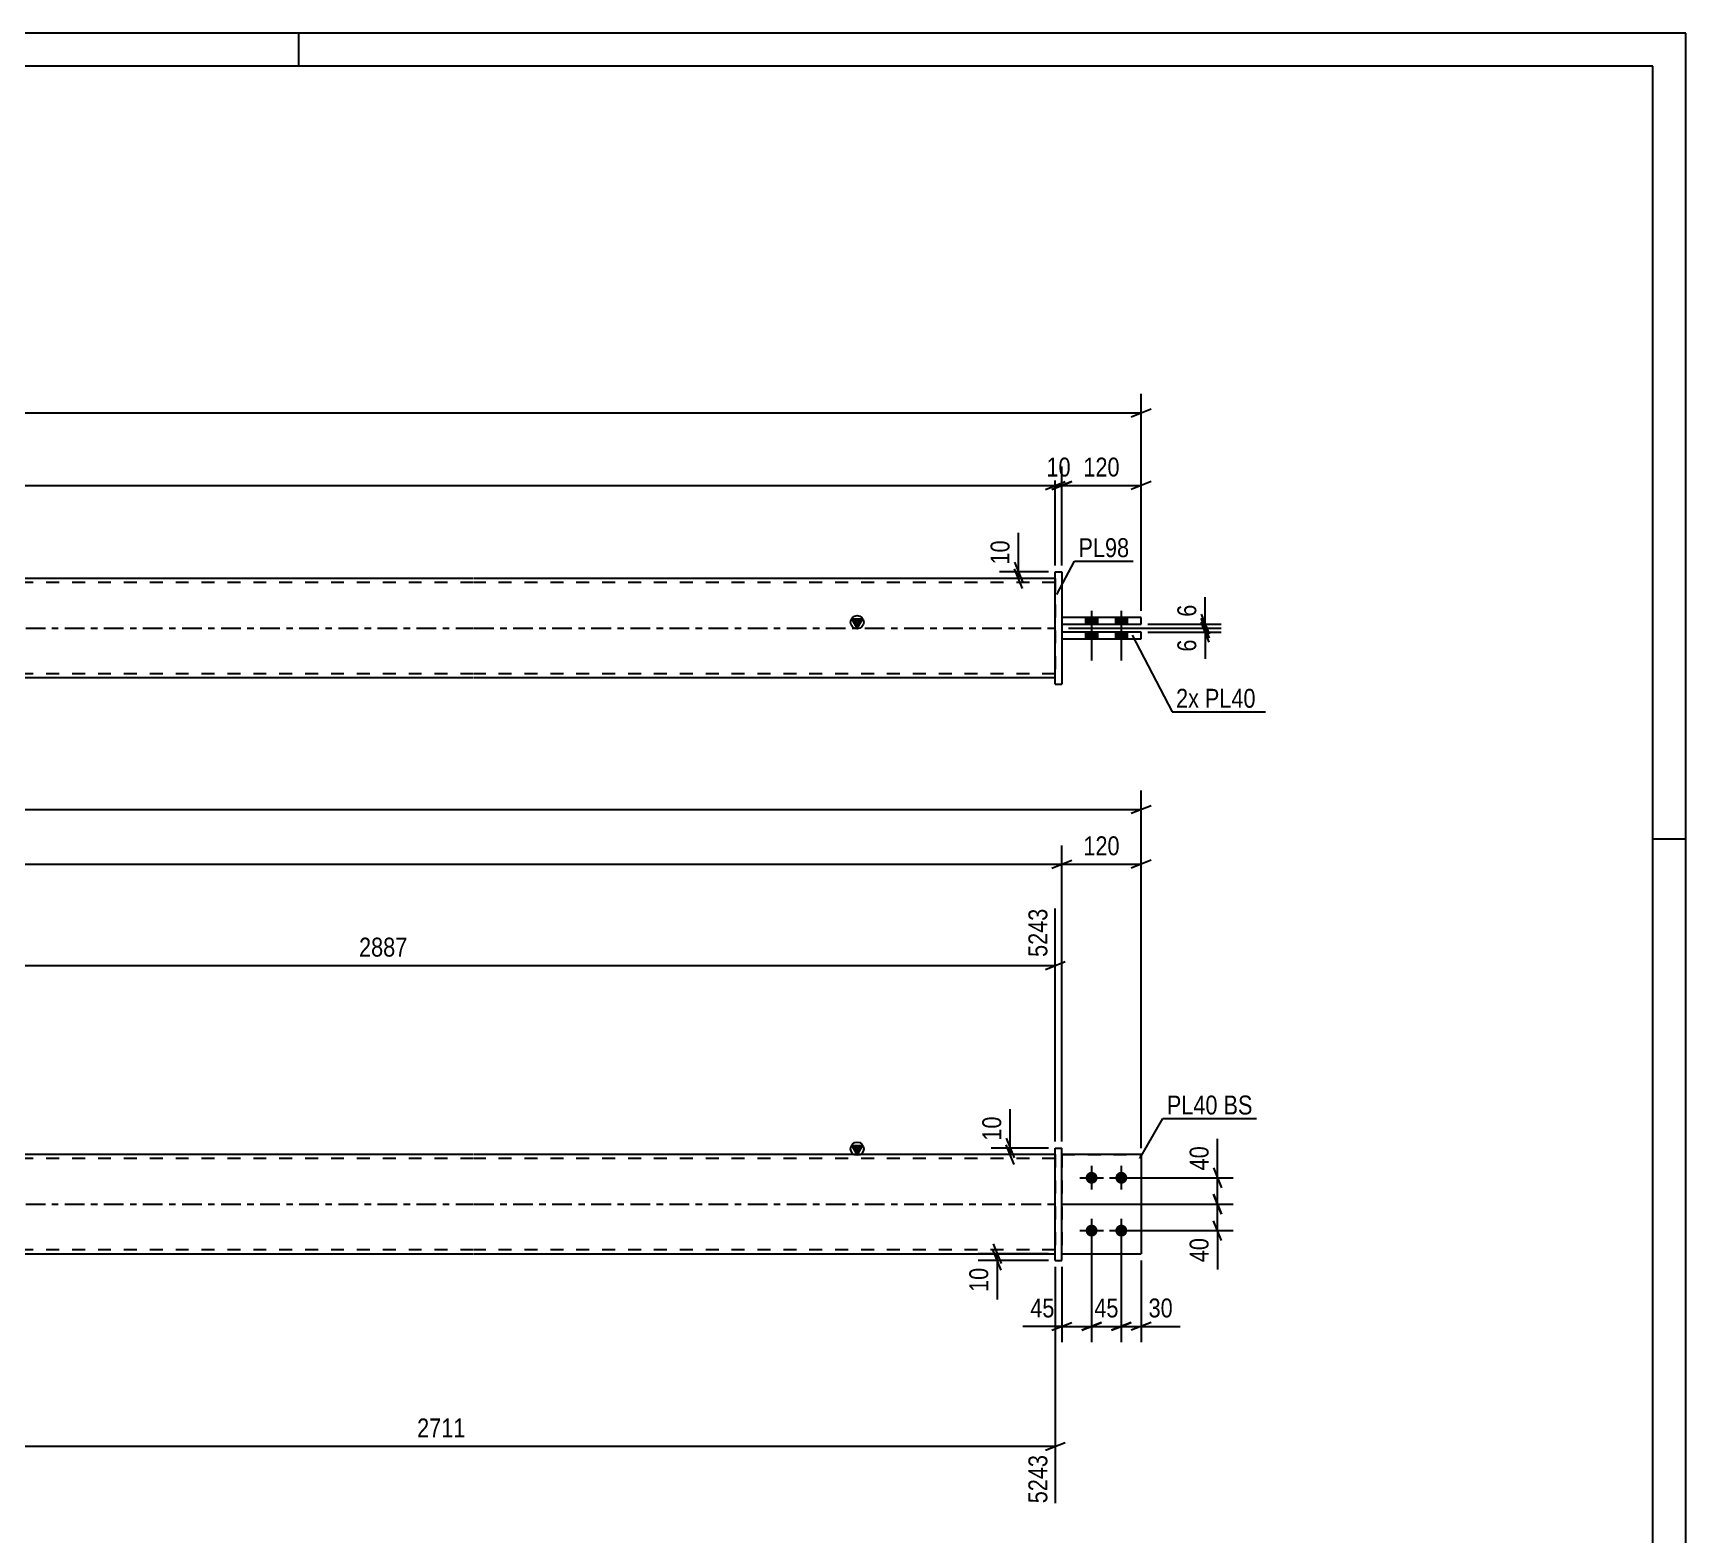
# Model space of a CAD drawing. Header units: millimetres. Extents: x 0 to 594, y 0 to 420.
# Drawn here: x 343.7 to 594, y 192.7 to 420 of the extents above; entities that cross this region are included whole.
import ezdxf

# ---------------------------------------------------------------- set-up
doc = ezdxf.new("R2010")
doc.units = ezdxf.units.MM
doc.linetypes.add('DXK_LINE_DOT2', pattern=[3.9198, 1.9599, -1.9599])
doc.linetypes.add('DXK_LINE_DOT3', pattern=[5.9187, 2.979, -0.9799, 0.9799, -0.9799])
doc.styles.add('Arial Narrow', font='ARIALN.TTF', dxfattribs={"height": 0.2})

# ---------------------------------------------------------------- blocks, each defined once
blk = doc.blocks.new('Unknown-580609602-1130')
at = {"color": 5, "linetype": 'Continuous'}
for p, q in [((594, 420), (0, 420)), ((384, 415), (384, 420)), ((594, 0), (594, 420)), ((589, 415), (5, 415)), ((589, 5), (589, 415)), ((594, 298), (589, 298))]:
    blk.add_line(p, q, dxfattribs=at)
blk = doc.blocks.new('Part-580609602-1695 - 1673')
at = {"color": 2, "linetype": 'Continuous'}
for p, q in [((511.51, 250.22), (499.51, 250.22)), ((511.51, 250.22), (511.51, 250.22)), ((511.51, 250.22), (511.51, 235.22)), ((499.51, 235.22), (511.51, 235.22))]:
    blk.add_line(p, q, dxfattribs=at)
at = {"color": 7, "linetype": 'DXK_LINE_DOT2'}
for p, q in [((499.51, 250.22), (511.51, 250.22)), ((499.51, 250.22), (499.51, 250.22)), ((499.51, 250.22), (499.51, 235.22)), ((499.51, 235.22), (511.51, 235.22))]:
    blk.add_line(p, q, dxfattribs=at)
blk = doc.blocks.new('Part-580609602-1700 - 1673')
at = {"linetype": 'Continuous'}
blk.add_hatch(color=2, dxfattribs=at).paths.add_polyline_path([(468.51, 250.22), (467.71, 251.62), (469.31, 251.62)])
at = {"color": 2, "linetype": 'Continuous'}
for p, q in [((468.51, 250.22), (467.71, 251.62)), ((467.71, 251.62), (469.31, 251.62)), ((469.31, 251.62), (468.51, 250.22)), ((410.41, 250.22), (170.98, 250.22)), ((498.51, 250.22), (410.51, 250.22)), ((170.98, 235.22), (410.41, 235.22)), ((410.51, 235.22), (498.51, 235.22))]:
    blk.add_line(p, q, dxfattribs=at)
at = {"color": 7, "linetype": 'DXK_LINE_DOT2'}
for p, q in [((410.41, 249.62), (170.98, 249.62)), ((498.51, 249.62), (410.51, 249.62)), ((498.51, 250.22), (498.51, 235.22)), ((410.41, 235.82), (170.98, 235.82)), ((498.51, 235.82), (410.51, 235.82))]:
    blk.add_line(p, q, dxfattribs=at)
at = {"color": 7, "linetype": 'DXK_LINE_DOT3'}
for p, q in [((170.98, 242.72), (410.41, 242.72)), ((410.51, 242.72), (498.51, 242.72))]:
    blk.add_line(p, q, dxfattribs=at)
at = {"color": 2, "linetype": 'Continuous'}
blk.add_circle((468.51, 251.12), 1, dxfattribs=at)
blk = doc.blocks.new('Part-580609602-1685 - 1673')
at = {"color": 2, "linetype": 'Continuous'}
for p, q in [((498.51, 251.22), (499.51, 251.22)), ((498.51, 234.22), (498.51, 251.22)), ((499.51, 234.22), (499.51, 251.22)), ((498.51, 234.22), (498.51, 234.22)), ((498.51, 234.22), (499.51, 234.22))]:
    blk.add_line(p, q, dxfattribs=at)
at = {"color": 7, "linetype": 'DXK_LINE_DOT2'}
for p, q in [((498.51, 251.22), (499.51, 251.22)), ((498.51, 234.22), (499.51, 234.22))]:
    blk.add_line(p, q, dxfattribs=at)
blk = doc.blocks.new('Part-580609602-1690 - 1673')
at = {"color": 7, "linetype": 'DXK_LINE_DOT2'}
for p, q in [((499.51, 250.22), (511.51, 250.22)), ((511.51, 250.22), (499.51, 250.22)), ((499.51, 250.22), (499.51, 250.22)), ((499.51, 250.22), (499.51, 235.22)), ((511.51, 250.22), (511.51, 250.22)), ((511.51, 250.22), (511.51, 235.22)), ((499.51, 235.22), (511.51, 235.22)), ((499.51, 235.22), (511.51, 235.22))]:
    blk.add_line(p, q, dxfattribs=at)
blk = doc.blocks.new('Bolt-580609602-1710 - 1673')
at = {"linetype": 'Continuous'}
for points in [[(504.01, 247.62), (504.2, 247.6), (504.38, 247.54), (504.54, 247.44), (504.68, 247.32), (504.79, 247.17), (504.87, 246.99), (504.91, 246.81), (504.91, 246.62), (504.87, 246.44), (504.79, 246.27), (504.68, 246.11), (504.54, 245.99), (504.38, 245.89), (504.2, 245.84), (504.01, 245.82), (503.82, 245.84), (503.64, 245.89), (503.48, 245.99), (503.34, 246.11), (503.23, 246.27), (503.15, 246.44), (503.11, 246.62), (503.11, 246.81), (503.15, 246.99), (503.23, 247.17), (503.34, 247.32), (503.48, 247.44), (503.64, 247.54), (503.82, 247.6)], [(508.51, 247.62), (508.7, 247.6), (508.88, 247.54), (509.04, 247.44), (509.18, 247.32), (509.29, 247.17), (509.37, 246.99), (509.41, 246.81), (509.41, 246.62), (509.37, 246.44), (509.29, 246.27), (509.18, 246.11), (509.04, 245.99), (508.88, 245.89), (508.7, 245.84), (508.51, 245.82), (508.32, 245.84), (508.14, 245.89), (507.98, 245.99), (507.84, 246.11), (507.73, 246.27), (507.65, 246.44), (507.61, 246.62), (507.61, 246.81), (507.65, 246.99), (507.73, 247.17), (507.84, 247.32), (507.98, 247.44), (508.14, 247.54), (508.32, 247.6)], [(504.01, 239.62), (504.2, 239.6), (504.38, 239.54), (504.54, 239.44), (504.68, 239.32), (504.79, 239.17), (504.87, 238.99), (504.91, 238.81), (504.91, 238.62), (504.87, 238.44), (504.79, 238.27), (504.68, 238.11), (504.54, 237.99), (504.38, 237.89), (504.2, 237.84), (504.01, 237.82), (503.82, 237.84), (503.64, 237.89), (503.48, 237.99), (503.34, 238.11), (503.23, 238.27), (503.15, 238.44), (503.11, 238.62), (503.11, 238.81), (503.15, 238.99), (503.23, 239.17), (503.34, 239.32), (503.48, 239.44), (503.64, 239.54), (503.82, 239.6)], [(508.51, 239.62), (508.7, 239.6), (508.88, 239.54), (509.04, 239.44), (509.18, 239.32), (509.29, 239.17), (509.37, 238.99), (509.41, 238.81), (509.41, 238.62), (509.37, 238.44), (509.29, 238.27), (509.18, 238.11), (509.04, 237.99), (508.88, 237.89), (508.7, 237.84), (508.51, 237.82), (508.32, 237.84), (508.14, 237.89), (507.98, 237.99), (507.84, 238.11), (507.73, 238.27), (507.65, 238.44), (507.61, 238.62), (507.61, 238.81), (507.65, 238.99), (507.73, 239.17), (507.84, 239.32), (507.98, 239.44), (508.14, 239.54), (508.32, 239.6)]]:
    blk.add_hatch(color=1, dxfattribs=at).paths.add_polyline_path(points)
at = {"color": 1, "linetype": 'Continuous'}
for p, q in [((504.01, 248.52), (504.01, 244.92)), ((508.51, 248.52), (508.51, 244.92)), ((502.21, 246.72), (505.81, 246.72)), ((506.71, 246.72), (510.31, 246.72)), ((504.01, 240.52), (504.01, 236.92)), ((508.51, 240.52), (508.51, 236.92)), ((502.21, 238.72), (505.81, 238.72)), ((506.71, 238.72), (510.31, 238.72))]:
    blk.add_line(p, q, dxfattribs=at)
blk = doc.blocks.new('Bolt-580609602-1371 - 1367')
at = {"linetype": 'Continuous'}
for points in [[(504.91, 331.52), (503.11, 331.52), (503.11, 330.52), (504.91, 330.52)], [(504.91, 331.52), (503.11, 331.52), (503.11, 330.52), (504.91, 330.52)], [(509.41, 331.52), (507.61, 331.52), (507.61, 330.52), (509.41, 330.52)], [(509.41, 331.52), (507.61, 331.52), (507.61, 330.52), (509.41, 330.52)], [(504.91, 329.32), (503.11, 329.32), (503.11, 328.32), (504.91, 328.32)], [(504.91, 329.32), (503.11, 329.32), (503.11, 328.32), (504.91, 328.32)], [(509.41, 329.32), (507.61, 329.32), (507.61, 328.32), (509.41, 328.32)], [(509.41, 329.32), (507.61, 329.32), (507.61, 328.32), (509.41, 328.32)]]:
    blk.add_hatch(color=1, dxfattribs=at).paths.add_polyline_path(points)
at = {"color": 1, "linetype": 'Continuous'}
for p, q in [((503.11, 331.52), (503.11, 330.52)), ((503.11, 331.52), (503.11, 330.52)), ((504.01, 332.52), (504.01, 325.02)), ((504.01, 332.52), (504.01, 325.02)), ((504.91, 331.52), (504.91, 330.52)), ((504.91, 331.52), (504.91, 330.52)), ((507.61, 331.52), (507.61, 330.52)), ((507.61, 331.52), (507.61, 330.52)), ((508.51, 332.52), (508.51, 325.02)), ((508.51, 332.52), (508.51, 325.02)), ((509.41, 331.52), (509.41, 330.52)), ((509.41, 331.52), (509.41, 330.52)), ((503.11, 329.32), (503.11, 328.32)), ((503.11, 329.32), (503.11, 328.32)), ((504.91, 329.32), (504.91, 328.32)), ((504.91, 329.32), (504.91, 328.32)), ((507.61, 329.32), (507.61, 328.32)), ((507.61, 329.32), (507.61, 328.32)), ((509.41, 329.32), (509.41, 328.32)), ((509.41, 329.32), (509.41, 328.32))]:
    blk.add_line(p, q, dxfattribs=at)
blk = doc.blocks.new('Part-580609602-1456 - 1367')
at = {"linetype": 'Continuous'}
blk.add_hatch(color=2, dxfattribs=at).paths.add_polyline_path([(468.51, 329.92), (467.71, 331.32), (469.31, 331.32)])
at = {"color": 2, "linetype": 'Continuous'}
for p, q in [((410.41, 337.42), (170.98, 337.42)), ((498.51, 337.42), (410.51, 337.42)), ((468.51, 329.92), (467.71, 331.32)), ((467.71, 331.32), (469.31, 331.32)), ((469.31, 331.32), (468.51, 329.92)), ((410.41, 322.42), (170.98, 322.42)), ((498.51, 322.42), (410.51, 322.42))]:
    blk.add_line(p, q, dxfattribs=at)
at = {"color": 7, "linetype": 'DXK_LINE_DOT2'}
for p, q in [((410.41, 336.82), (170.98, 336.82)), ((498.51, 336.82), (410.51, 336.82)), ((498.51, 337.42), (498.51, 322.42)), ((410.41, 323.02), (170.98, 323.02)), ((498.51, 323.02), (410.51, 323.02))]:
    blk.add_line(p, q, dxfattribs=at)
at = {"color": 7, "linetype": 'DXK_LINE_DOT3'}
for p, q in [((170.98, 329.92), (410.41, 329.92)), ((410.51, 329.92), (498.51, 329.92))]:
    blk.add_line(p, q, dxfattribs=at)
at = {"color": 2, "linetype": 'Continuous'}
blk.add_circle((468.51, 330.82), 1, dxfattribs=at)
blk = doc.blocks.new('Part-580609602-1461 - 1367')
at = {"color": 2, "linetype": 'Continuous'}
for p, q in [((511.51, 329.32), (499.51, 329.32)), ((499.51, 328.32), (511.51, 328.32)), ((511.51, 328.32), (511.51, 329.32))]:
    blk.add_line(p, q, dxfattribs=at)
at = {"color": 7, "linetype": 'DXK_LINE_DOT2'}
for p, q in [((499.51, 329.32), (499.51, 328.32)), ((511.51, 329.32), (499.51, 329.32)), ((499.51, 328.32), (511.51, 328.32))]:
    blk.add_line(p, q, dxfattribs=at)
blk = doc.blocks.new('Part-580609602-1433 - 1367')
at = {"color": 2, "linetype": 'Continuous'}
for p, q in [((498.51, 338.42), (498.51, 338.42)), ((498.51, 321.42), (498.51, 338.42)), ((498.51, 338.42), (499.51, 338.42)), ((499.51, 338.42), (499.51, 338.42)), ((499.51, 338.42), (499.51, 321.42)), ((498.51, 321.42), (499.51, 321.42)), ((498.51, 321.42), (498.51, 321.42)), ((499.51, 321.42), (499.51, 321.42))]:
    blk.add_line(p, q, dxfattribs=at)
at = {"color": 7, "linetype": 'DXK_LINE_DOT2'}
for p, q in [((498.51, 338.42), (499.51, 338.42)), ((498.51, 321.42), (499.51, 321.42)), ((499.51, 321.42), (499.51, 321.42))]:
    blk.add_line(p, q, dxfattribs=at)
blk = doc.blocks.new('Part-580609602-1466 - 1367')
at = {"color": 2, "linetype": 'Continuous'}
for p, q in [((511.51, 331.52), (499.51, 331.52)), ((499.51, 330.52), (511.51, 330.52)), ((511.51, 330.52), (511.51, 331.52))]:
    blk.add_line(p, q, dxfattribs=at)
at = {"color": 7, "linetype": 'DXK_LINE_DOT2'}
for p, q in [((499.51, 331.52), (499.51, 330.52)), ((511.51, 331.52), (499.51, 331.52)), ((499.51, 330.52), (511.51, 330.52))]:
    blk.add_line(p, q, dxfattribs=at)
blk = doc.blocks.new('StraightDimension-580609602-1936 - 1673')
at = {"color": 7, "linetype": 'Continuous'}
for p, q in [((489.11, 236.72), (490.31, 233.72)), ((490.31, 232.72), (489.11, 235.72)), ((497.51, 235.22), (486.86, 235.22)), ((497.51, 234.22), (486.86, 234.22)), ((489.71, 234.22), (489.71, 235.22))]:
    blk.add_line(p, q, dxfattribs=at)
at = {"color": 0}
blk.add_wipeout([(488.96, 233.69), (484.76, 233.69), (484.76, 228.84), (488.96, 228.84)], dxfattribs=at)
at = {"color": 7, "linetype": 'Continuous'}
blk.add_line((489.71, 234.22), (489.71, 228.31), dxfattribs=at)
blk.add_line((489.71, 234.22), (489.71, 228.31), dxfattribs=at)
at = {"color": 3, "style": 'Arial Narrow'}
blk.add_text('10', height=2.863, rotation=90.0002, dxfattribs=at).set_placement((488.36, 229.44))
blk = doc.blocks.new('StraightDimension-580609602-1955 - 1673')
at = {"color": 7, "linetype": 'Continuous'}
for p, q in [((504.01, 237.72), (504.01, 221.83)), ((508.51, 237.72), (508.51, 221.83)), ((502.51, 223.63), (505.51, 224.83)), ((504.01, 224.23), (508.51, 224.23)), ((510.01, 224.83), (507.01, 223.63))]:
    blk.add_line(p, q, dxfattribs=at)
at = {"color": 0}
blk.add_wipeout([(508.69, 224.98), (508.69, 229.18), (503.83, 229.18), (503.83, 224.98)], dxfattribs=at)
at = {"color": 3, "style": 'Arial Narrow'}
blk.add_text('45', height=2.863, dxfattribs=at).set_placement((504.43, 225.58))
blk = doc.blocks.new('StraightDimension-580609602-2017 - 1673')
at = {"color": 7, "linetype": 'Continuous'}
for p, q in [((522.47, 244.22), (523.67, 241.22)), ((499.51, 242.72), (525.47, 242.72)), ((523.07, 238.72), (523.07, 242.72)), ((509.51, 238.72), (525.47, 238.72)), ((523.67, 237.22), (522.47, 240.22))]:
    blk.add_line(p, q, dxfattribs=at)
at = {"color": 0}
blk.add_wipeout([(522.32, 238.19), (518.12, 238.19), (518.12, 233.34), (522.32, 233.34)], dxfattribs=at)
at = {"color": 7, "linetype": 'Continuous'}
blk.add_line((523.07, 238.72), (523.07, 232.81), dxfattribs=at)
blk.add_line((523.07, 238.72), (523.07, 232.81), dxfattribs=at)
at = {"color": 3, "style": 'Arial Narrow'}
blk.add_text('40', height=2.863, rotation=90.0002, dxfattribs=at).set_placement((521.72, 233.94))
blk = doc.blocks.new('StraightDimension-580609602-2031 - 1673')
at = {"color": 7, "linetype": 'Continuous'}
for p, q in [((497.51, 251.22), (488.83, 251.22)), ((491.08, 252.72), (492.28, 249.72)), ((492.28, 248.72), (491.08, 251.72)), ((491.68, 250.22), (491.68, 251.22)), ((497.51, 250.22), (488.83, 250.22))]:
    blk.add_line(p, q, dxfattribs=at)
at = {"color": 0}
blk.add_wipeout([(490.93, 256.6), (486.73, 256.6), (486.73, 251.74), (490.93, 251.74)], dxfattribs=at)
at = {"color": 7, "linetype": 'Continuous'}
blk.add_line((491.68, 251.22), (491.68, 257.12), dxfattribs=at)
blk.add_line((491.68, 251.22), (491.68, 257.12), dxfattribs=at)
at = {"color": 3, "style": 'Arial Narrow'}
blk.add_text('10', height=2.863, rotation=90.0002, dxfattribs=at).set_placement((490.33, 252.34))
blk = doc.blocks.new('StraightDimension-580609602-1760 - 1673')
at = {"color": 7, "linetype": 'Continuous'}
for p, q in [((295, 251.22), (295, 287.46)), ((498.51, 252.22), (498.51, 287.46)), ((296.5, 279.45), (293.5, 278.25)), ((295, 278.85), (498.51, 278.85)), ((497.01, 278.25), (500.01, 279.45))]:
    blk.add_line(p, q, dxfattribs=at)
at = {"color": 0, "linetype": 'Continuous'}
blk.add_wipeout([(497.91, 288.06), (493.71, 288.06), (493.71, 279.55), (497.91, 279.55)], dxfattribs=at)
at = {"color": 0}
blk.add_wipeout([(401.01, 279.6), (401.01, 283.8), (392.5, 283.8), (392.5, 279.6)], dxfattribs=at)
at = {"color": 3, "linetype": 'Continuous', "style": 'Arial Narrow'}
blk.add_text('5243', height=2.863, rotation=90.0002, dxfattribs=at).set_placement((497.31, 280.15))
at = {"color": 3, "style": 'Arial Narrow'}
blk.add_text('2887', height=2.863, dxfattribs=at).set_placement((393.1, 280.2))
blk = doc.blocks.new('StraightDimension-580609602-2050 - 1673')
at = {"color": 7, "linetype": 'Continuous'}
for p, q in [((499.51, 252.22), (499.51, 297.04)), ((81.88, 294.19), (499.51, 294.19)), ((498.01, 293.59), (501.01, 294.79))]:
    blk.add_line(p, q, dxfattribs=at)
blk = doc.blocks.new('StraightDimension-580609602-2040 - 1673')
at = {"color": 7, "linetype": 'Continuous'}
for p, q in [((499.51, 252.22), (499.51, 297.04)), ((511.51, 251.22), (511.51, 297.04)), ((498.01, 293.59), (501.01, 294.79)), ((499.51, 294.19), (511.51, 294.19)), ((513.01, 294.79), (510.01, 293.59))]:
    blk.add_line(p, q, dxfattribs=at)
at = {"color": 0}
blk.add_wipeout([(508.85, 294.94), (508.85, 299.14), (502.17, 299.14), (502.17, 294.94)], dxfattribs=at)
at = {"color": 3, "style": 'Arial Narrow'}
blk.add_text('120', height=2.863, dxfattribs=at).set_placement((502.77, 295.54))
blk = doc.blocks.new('StraightDimension-580609602-1945 - 1673')
at = {"color": 7, "linetype": 'Continuous'}
for p, q in [((504.01, 237.72), (504.01, 221.83)), ((499.51, 233.22), (499.51, 221.83)), ((498.01, 223.63), (501.01, 224.83)), ((499.51, 224.23), (504.01, 224.23)), ((505.51, 224.83), (502.51, 223.63))]:
    blk.add_line(p, q, dxfattribs=at)
at = {"color": 0}
blk.add_wipeout([(498.99, 224.98), (498.99, 229.18), (494.13, 229.18), (494.13, 224.98)], dxfattribs=at)
at = {"color": 7, "linetype": 'Continuous'}
blk.add_line((499.51, 224.23), (493.6, 224.23), dxfattribs=at)
blk.add_line((499.51, 224.23), (493.6, 224.23), dxfattribs=at)
at = {"color": 3, "style": 'Arial Narrow'}
blk.add_text('45', height=2.863, dxfattribs=at).set_placement((494.73, 225.58))
blk = doc.blocks.new('StraightDimension-580609602-1746 - 1673')
at = {"color": 7, "linetype": 'Continuous'}
for p, q in [((511.51, 251.22), (511.51, 305.34)), ((510.01, 301.89), (513.01, 303.09)), ((69.88, 302.49), (511.51, 302.49))]:
    blk.add_line(p, q, dxfattribs=at)
blk = doc.blocks.new('StraightDimension-580609602-1838 - 1673')
at = {"color": 7, "linetype": 'Continuous'}
for p, q in [((312.59, 234.22), (312.59, 197.45)), ((498.51, 233.22), (498.51, 197.45)), ((314.09, 206.67), (311.09, 205.47)), ((312.59, 206.07), (498.51, 206.07)), ((497.01, 205.47), (500.01, 206.67))]:
    blk.add_line(p, q, dxfattribs=at)
at = {"color": 0}
blk.add_wipeout([(409.81, 206.82), (409.81, 211.02), (401.29, 211.02), (401.29, 206.82)], dxfattribs=at)
at = {"color": 0, "linetype": 'Continuous'}
blk.add_wipeout([(497.91, 205.37), (493.71, 205.37), (493.71, 196.85), (497.91, 196.85)], dxfattribs=at)
at = {"color": 3, "style": 'Arial Narrow'}
blk.add_text('2711', height=2.863, dxfattribs=at).set_placement((401.89, 207.42))
at = {"color": 3, "linetype": 'Continuous', "style": 'Arial Narrow'}
blk.add_text('5243', height=2.863, rotation=90.0002, dxfattribs=at).set_placement((497.31, 197.45))
blk = doc.blocks.new('StraightDimension-580609602-1965 - 1673')
at = {"color": 7, "linetype": 'Continuous'}
for p, q in [((508.51, 237.72), (508.51, 221.83)), ((511.51, 234.22), (511.51, 221.83)), ((507.01, 223.63), (510.01, 224.83)), ((508.51, 224.23), (511.51, 224.23)), ((513.01, 224.83), (510.01, 223.63))]:
    blk.add_line(p, q, dxfattribs=at)
at = {"color": 0}
blk.add_wipeout([(516.89, 224.98), (516.89, 229.18), (512.04, 229.18), (512.04, 224.98)], dxfattribs=at)
at = {"color": 7, "linetype": 'Continuous'}
blk.add_line((511.51, 224.23), (517.42, 224.23), dxfattribs=at)
blk.add_line((511.51, 224.23), (517.42, 224.23), dxfattribs=at)
at = {"color": 3, "style": 'Arial Narrow'}
blk.add_text('30', height=2.863, dxfattribs=at).set_placement((512.64, 225.58))
blk = doc.blocks.new('StraightDimension-580609602-2004 - 1673')
at = {"color": 7, "linetype": 'Continuous'}
for p, q in [((522.47, 248.22), (523.67, 245.22)), ((509.51, 246.72), (525.47, 246.72)), ((523.07, 242.72), (523.07, 246.72)), ((523.67, 241.22), (522.47, 244.22)), ((499.51, 242.72), (525.47, 242.72))]:
    blk.add_line(p, q, dxfattribs=at)
at = {"color": 0}
blk.add_wipeout([(522.32, 252.1), (518.12, 252.1), (518.12, 247.24), (522.32, 247.24)], dxfattribs=at)
at = {"color": 7, "linetype": 'Continuous'}
blk.add_line((523.07, 246.72), (523.07, 252.62), dxfattribs=at)
blk.add_line((523.07, 246.72), (523.07, 252.62), dxfattribs=at)
at = {"color": 3, "style": 'Arial Narrow'}
blk.add_text('40', height=2.863, rotation=90.0002, dxfattribs=at).set_placement((521.72, 247.84))
blk = doc.blocks.new('StraightDimension-580609602-1545 - 1367')
at = {"color": 7, "linetype": 'Continuous'}
for p, q in [((510.01, 361.92), (513.01, 363.12)), ((511.51, 332.52), (511.51, 365.37)), ((69.88, 362.52), (511.51, 362.52))]:
    blk.add_line(p, q, dxfattribs=at)
blk = doc.blocks.new('StraightDimension-580609602-1576 - 1367')
at = {"color": 7, "linetype": 'Continuous'}
for p, q in [((498.51, 339.42), (498.51, 354.37)), ((82.88, 351.52), (498.51, 351.52)), ((497.01, 350.92), (500.01, 352.12))]:
    blk.add_line(p, q, dxfattribs=at)
blk = doc.blocks.new('StraightDimension-580609602-1586 - 1367')
at = {"color": 7, "linetype": 'Continuous'}
for p, q in [((498.51, 339.42), (498.51, 354.37)), ((499.51, 339.42), (499.51, 354.37)), ((497.01, 350.92), (500.01, 352.12)), ((501.01, 352.12), (498.01, 350.92)), ((498.51, 351.52), (499.51, 351.52))]:
    blk.add_line(p, q, dxfattribs=at)
at = {"color": 0}
blk.add_wipeout([(501.44, 352.27), (501.44, 356.47), (496.58, 356.47), (496.58, 352.27)], dxfattribs=at)
at = {"color": 3, "style": 'Arial Narrow'}
blk.add_text('10', height=2.863, dxfattribs=at).set_placement((497.18, 352.87))
blk = doc.blocks.new('StraightDimension-580609602-1596 - 1367')
at = {"color": 7, "linetype": 'Continuous'}
for p, q in [((499.51, 339.42), (499.51, 354.37)), ((511.51, 332.52), (511.51, 354.37)), ((498.01, 350.92), (501.01, 352.12)), ((499.51, 351.52), (511.51, 351.52)), ((513.01, 352.12), (510.01, 350.92))]:
    blk.add_line(p, q, dxfattribs=at)
at = {"color": 0}
blk.add_wipeout([(508.85, 352.27), (508.85, 356.47), (502.17, 356.47), (502.17, 352.27)], dxfattribs=at)
at = {"color": 3, "style": 'Arial Narrow'}
blk.add_text('120', height=2.863, dxfattribs=at).set_placement((502.77, 352.87))
blk = doc.blocks.new('StraightDimension-580609602-1607 - 1367')
at = {"color": 7, "linetype": 'Continuous'}
for p, q in [((497.51, 338.42), (490.08, 338.42)), ((492.33, 339.92), (493.53, 336.92)), ((493.53, 335.92), (492.33, 338.92)), ((492.93, 337.42), (492.93, 338.42)), ((497.51, 337.42), (490.08, 337.42))]:
    blk.add_line(p, q, dxfattribs=at)
at = {"color": 0}
blk.add_wipeout([(492.18, 343.8), (487.98, 343.8), (487.98, 338.95), (492.18, 338.95)], dxfattribs=at)
at = {"color": 7, "linetype": 'Continuous'}
blk.add_line((492.93, 338.42), (492.93, 344.33), dxfattribs=at)
blk.add_line((492.93, 338.42), (492.93, 344.33), dxfattribs=at)
at = {"color": 3, "style": 'Arial Narrow'}
blk.add_text('10', height=2.863, rotation=90.0002, dxfattribs=at).set_placement((491.58, 339.55))
blk = doc.blocks.new('StraightDimension-580609602-1618 - 1367')
at = {"color": 7, "linetype": 'Continuous'}
for p, q in [((520.61, 331.42), (521.81, 328.42)), ((521.81, 327.82), (520.61, 330.82)), ((500.51, 329.92), (523.61, 329.92)), ((512.51, 329.32), (523.61, 329.32)), ((521.21, 329.32), (521.21, 329.92))]:
    blk.add_line(p, q, dxfattribs=at)
at = {"color": 0}
blk.add_wipeout([(520.46, 328.8), (516.26, 328.8), (516.26, 325.77), (520.46, 325.77)], dxfattribs=at)
at = {"color": 7, "linetype": 'Continuous'}
blk.add_line((521.21, 329.32), (521.21, 325.25), dxfattribs=at)
blk.add_line((521.21, 329.32), (521.21, 325.25), dxfattribs=at)
at = {"color": 3, "style": 'Arial Narrow'}
blk.add_text('6', height=2.86, rotation=90.0002, dxfattribs=at).set_placement((519.86, 326.37))
blk = doc.blocks.new('StraightDimension-580609602-1627 - 1367')
at = {"color": 7, "linetype": 'Continuous'}
for p, q in [((512.51, 330.52), (523.61, 330.52)), ((520.61, 332.02), (521.81, 329.02)), ((521.81, 328.42), (520.61, 331.42)), ((521.21, 329.92), (521.21, 330.52)), ((500.51, 329.92), (523.61, 329.92))]:
    blk.add_line(p, q, dxfattribs=at)
at = {"color": 0}
blk.add_wipeout([(520.46, 334.08), (516.26, 334.08), (516.26, 331.05), (520.46, 331.05)], dxfattribs=at)
at = {"color": 7, "linetype": 'Continuous'}
blk.add_line((521.21, 330.52), (521.21, 334.6), dxfattribs=at)
blk.add_line((521.21, 330.52), (521.21, 334.6), dxfattribs=at)
at = {"color": 3, "style": 'Arial Narrow'}
blk.add_text('6', height=2.86, rotation=90.0002, dxfattribs=at).set_placement((519.86, 331.65))
blk = doc.blocks.new('MarkSet-580609602-2083 - 1673')
at = {"color": 0}
blk.add_wipeout([(523.09, 256.3), (523.09, 259.3), (515.41, 259.3), (515.41, 256.3)], dxfattribs=at)
blk.add_wipeout([(523.09, 256.3), (523.09, 259.3), (515.41, 259.3), (515.41, 256.3)], dxfattribs=at)
at = {"color": 30, "linetype": 'Continuous'}
blk.add_line((511.31, 249.64), (514.81, 255.7), dxfattribs=at)
at = {"color": 0}
blk.add_wipeout([(528.37, 256.3), (528.37, 259.3), (523.99, 259.3), (523.99, 256.3)], dxfattribs=at)
blk.add_wipeout([(528.37, 256.3), (528.37, 259.3), (523.99, 259.3), (523.99, 256.3)], dxfattribs=at)
at = {"color": 30, "linetype": 'Continuous'}
blk.add_line((514.81, 255.7), (528.97, 255.7), dxfattribs=at)
at = {"color": 3, "style": 'Arial Narrow'}
for s, p in [('PL40', (515.41, 256.3)), ('BS', (523.99, 256.3))]:
    blk.add_text(s, height=2.863, dxfattribs=at).set_placement(p)
blk = doc.blocks.new('MarkSet-580609602-1658 - 1367')
at = {"color": 0}
blk.add_wipeout([(520.27, 317.87), (520.27, 320.87), (516.8, 320.87), (516.8, 317.87)], dxfattribs=at)
blk.add_wipeout([(520.27, 317.87), (520.27, 320.87), (516.8, 320.87), (516.8, 317.87)], dxfattribs=at)
at = {"color": 30, "linetype": 'Continuous'}
blk.add_line((510.16, 328.84), (516.2, 317.27), dxfattribs=at)
at = {"color": 0}
blk.add_wipeout([(528.85, 317.87), (528.85, 320.87), (521.17, 320.87), (521.17, 317.87)], dxfattribs=at)
blk.add_wipeout([(528.85, 317.87), (528.85, 320.87), (521.17, 320.87), (521.17, 317.87)], dxfattribs=at)
at = {"color": 30, "linetype": 'Continuous'}
blk.add_line((516.2, 317.27), (530.35, 317.27), dxfattribs=at)
at = {"color": 3, "style": 'Arial Narrow'}
for s, p in [('2x', (516.8, 317.87)), ('PL40', (521.17, 317.87))]:
    blk.add_text(s, height=2.863, dxfattribs=at).set_placement(p)
blk = doc.blocks.new('Mark-580609602-1429 - 1367')
at = {"color": 0}
blk.add_wipeout([(509.7, 340.67), (509.7, 343.67), (502.03, 343.67), (502.03, 340.67)], dxfattribs=at)
blk.add_wipeout([(509.7, 340.67), (509.7, 343.67), (502.03, 343.67), (502.03, 340.67)], dxfattribs=at)
at = {"color": 30, "linetype": 'Continuous'}
for p, q in [((498.74, 334.99), (501.43, 340.07)), ((501.43, 340.07), (510.3, 340.07))]:
    blk.add_line(p, q, dxfattribs=at)
at = {"color": 3, "style": 'Arial Narrow'}
blk.add_text('PL98', height=2.863, dxfattribs=at).set_placement((502.03, 340.67))

msp = doc.modelspace()

# ---------------------------------------------------------------- block references
for name in ['Unknown-580609602-1130', 'Part-580609602-1433 - 1367', 'Part-580609602-1456 - 1367', 'Part-580609602-1466 - 1367', 'Bolt-580609602-1371 - 1367', 'Part-580609602-1461 - 1367', 'Part-580609602-1700 - 1673', 'Part-580609602-1685 - 1673', 'Part-580609602-1695 - 1673', 'Part-580609602-1690 - 1673', 'Bolt-580609602-1710 - 1673']:
    msp.add_blockref(name, (0, 0))

# ---------------------------------------------------------------- next in the draw order: block references
for name in ['StraightDimension-580609602-1545 - 1367', 'StraightDimension-580609602-2031 - 1673', 'StraightDimension-580609602-1936 - 1673', 'StraightDimension-580609602-1955 - 1673']:
    msp.add_blockref(name, (0, 0))

# ---------------------------------------------------------------- next in the draw order: block references
for name in ['StraightDimension-580609602-1576 - 1367', 'StraightDimension-580609602-1760 - 1673', 'StraightDimension-580609602-2017 - 1673']:
    msp.add_blockref(name, (0, 0))

# ---------------------------------------------------------------- next in the draw order: block references
for name in ['StraightDimension-580609602-1586 - 1367', 'StraightDimension-580609602-2050 - 1673', 'StraightDimension-580609602-1945 - 1673', 'StraightDimension-580609602-1965 - 1673']:
    msp.add_blockref(name, (0, 0))

# ---------------------------------------------------------------- next in the draw order: block references
for name in ['StraightDimension-580609602-1596 - 1367', 'StraightDimension-580609602-2040 - 1673', 'StraightDimension-580609602-1838 - 1673']:
    msp.add_blockref(name, (0, 0))

# ---------------------------------------------------------------- next in the draw order: block references
for name in ['StraightDimension-580609602-1607 - 1367', 'StraightDimension-580609602-1618 - 1367', 'StraightDimension-580609602-1746 - 1673']:
    msp.add_blockref(name, (0, 0))

# ---------------------------------------------------------------- next in the draw order: block references
for name in ['StraightDimension-580609602-1627 - 1367', 'StraightDimension-580609602-2004 - 1673']:
    msp.add_blockref(name, (0, 0))

# ---------------------------------------------------------------- next in the draw order: block references
for name in ['Mark-580609602-1429 - 1367', 'MarkSet-580609602-1658 - 1367', 'MarkSet-580609602-2083 - 1673']:
    msp.add_blockref(name, (0, 0))

doc.saveas('drawing.dxf')
